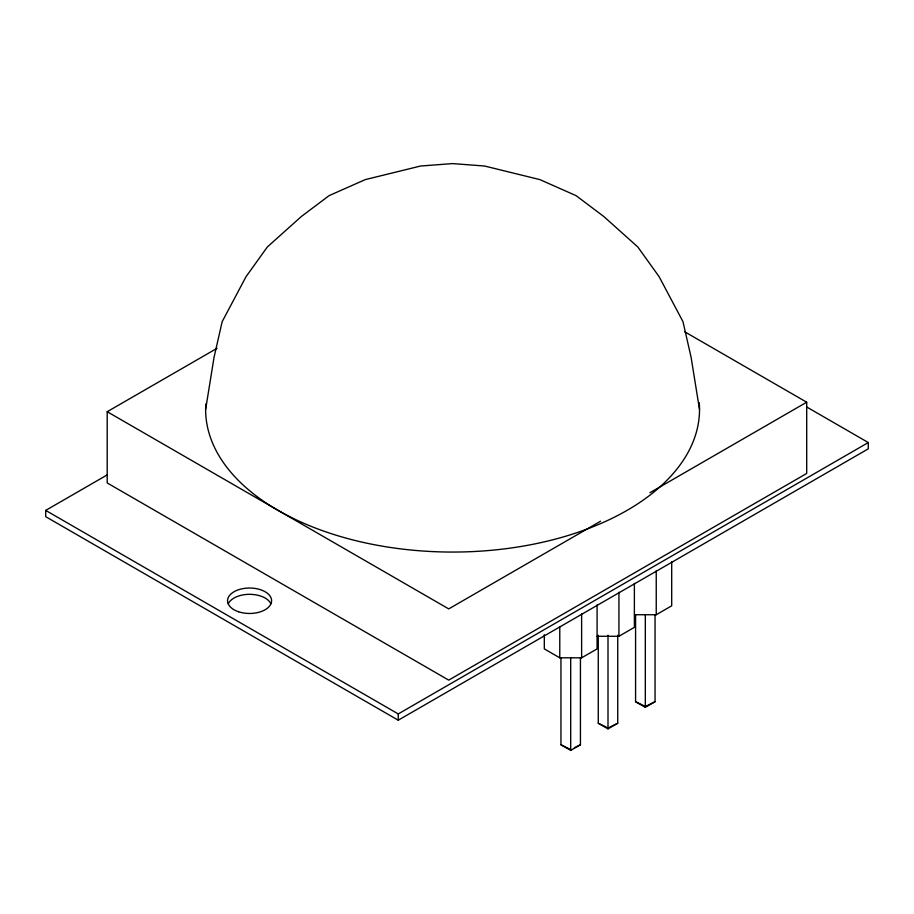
<?xml version="1.0" encoding="UTF-8"?>
<svg xmlns="http://www.w3.org/2000/svg" width="914" height="914" viewBox="0 0 914 914"><rect width="100%" height="100%" fill="white"/><g stroke="black" fill="none" stroke-linecap="round" stroke-linejoin="round"><path stroke-width="1.37" d="M570.736 749.571L570.69 750.405L560.956 744.784L560.956 658.194M608.05 728.024L608.004 728.869L598.27 723.248L598.27 635.23M205.627 409.495L214.047 357.305L222.171 321.659L246.003 276.725L267.368 246.94L301.357 216.515L329.109 195.63L365.269 179.612L420.623 166.017L452.579 163.595L484.534 166.017L539.888 179.612L576.048 195.63L603.8 216.515L637.778 246.94L659.143 276.725L682.975 321.659L691.098 357.305L699.518 409.495M684.643 331.748L806.696 402.217L806.696 473.452L448.728 680.13L107.201 482.958L107.201 411.711L217.064 348.291M806.662 406.97L868.3 442.559L868.3 448.831L398.241 720.209L45.7 516.673L45.7 510.4L107.384 474.789M600.555 521.231L448.728 608.895L107.201 411.711M649.934 492.726L806.696 402.217M45.7 510.4L398.241 713.937L868.3 442.559M544.31 634.693L544.31 648.894L559.768 657.817L581.624 657.817L597.082 648.894L597.082 604.885M597.082 636.27L618.938 636.27L634.385 627.347L634.385 583.338M634.385 614.734L656.241 614.734L671.699 605.811L671.699 561.802M580.436 658.194L580.436 744.784L570.69 750.405L570.69 658.137M617.738 635.23L617.738 723.248L608.004 728.869L608.004 635.173M635.584 615.111L635.584 701.712L645.318 707.333L655.052 701.712L655.052 615.111M655.052 701.712L645.364 706.488L635.584 701.712M609.261 727.43L617.738 723.248M574.369 747.778L580.436 744.784M598.27 723.248L606.827 727.43M560.956 744.784L569.513 748.977M656.241 570.724L656.241 614.734M645.318 615.053L645.318 707.333M618.938 592.261L618.938 636.27M581.624 613.808L581.624 657.817M559.768 626.581L559.768 657.817M398.241 713.937L398.241 720.209M228.306 603.731A22.016 12.716 0 0 1 249.568 594.317A22.016 12.716 0 0 1 270.841 603.731M699.233 402.617A246.94 142.573 0 0 1 453.767 552.056A246.94 142.573 0 0 1 205.81 403.999M238.565 611.763A22.016 12.716 0 0 0 271.595 600.749A22.016 12.716 0 0 0 238.565 589.736A22.016 12.716 0 0 0 238.565 611.763"/></g></svg>
